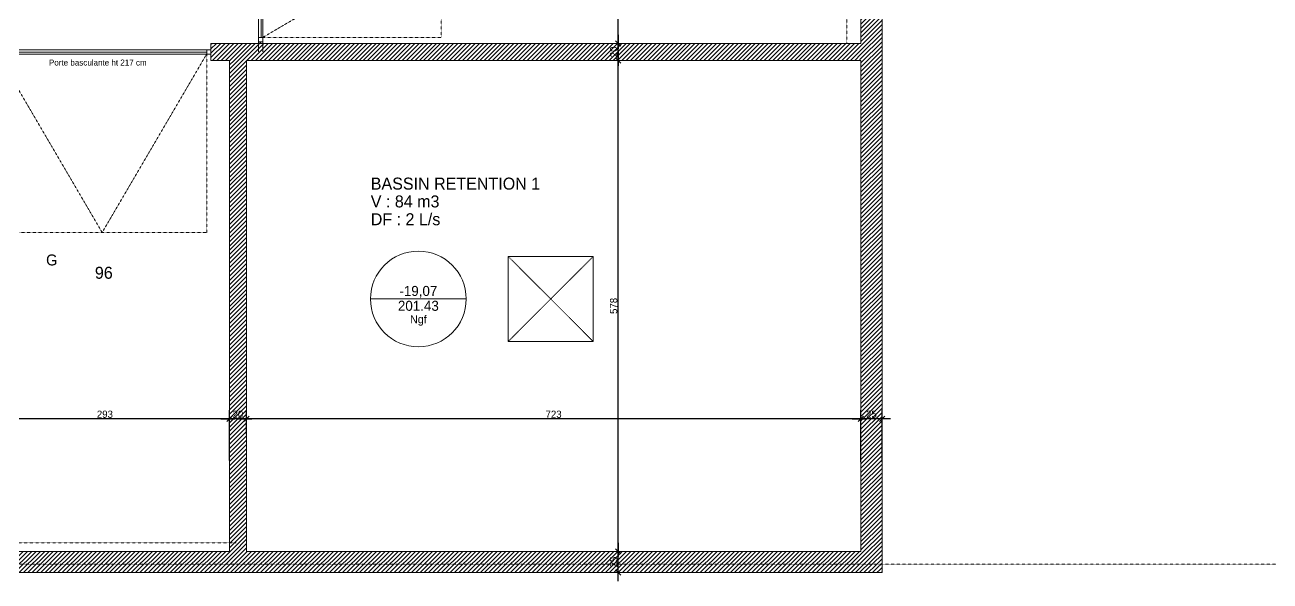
# Model space of a CAD drawing. Header units: centimetres. Extents: x -14085 to 643619, y -47998 to 35592.
# Drawn here: x 8802 to 10267, y 2314 to 2969 of the extents above; entities that cross this region are included whole.
import ezdxf

# ---------------------------------------------------------------- set-up
doc = ezdxf.new("R2010")
doc.units = ezdxf.units.CM
doc.header["$PDMODE"] = 1
doc.header["$PDSIZE"] = -2
for name, pattern in [('ISO-02', [0.75, 0.6, -0.15]), ('Style de ligne -1', [0.41664, 0.20828, -0.20836]), ('VW-01', [0.41656, 0.20828, -0.20828])]:
    doc.linetypes.add(name, pattern=pattern)
doc.layers.get('0').update_dxf_attribs({"lineweight": 18, "true_color": 0x848484})
for name, color, linetype, lineweight in [('B GÈnÈral_Hatch', 7, 'Continuous', 5), ('B Général', 7, 'Continuous', 5), ('C ANNOTATIONS-cotation', 7, 'Continuous', 5), ('C ANNOTATIONS-Niveaux', 7, 'Continuous', 5), ('C ANNOTATIONS-prestations', 7, 'Continuous', 5), ('C ANNOTATIONS-texte', 7, 'Continuous', 5)]:
    doc.layers.add(name, color=color, linetype=linetype, lineweight=lineweight)
for name, color, linetype, lineweight, true_color in [('C ANNOTATIONS-axes', 1, 'ISO-02', 13, 0xff0000), ('C ANNOTATIONS-axes horizontaux', 1, 'VW-01', 13, 0xff0000), ('D SURFACES-shab', 1, 'Continuous', 5, 0xff0000)]:
    doc.layers.add(name, color=color, linetype=linetype, lineweight=lineweight, true_color=true_color)
doc.styles.add('Eurostile', font='')
doc.styles.get('Eurostile').set_extended_font_data('Eurostile')
doc.dimstyles.new('100é', dxfattribs={"dimtxt": 8.470801, "dimasz": 6.232178, "dimexe": 10, "dimexo": 25, "dimgap": 1, "dimtad": 1, "dimdec": 1, "dimtxsty": 'Eurostile', "dimblk": 'VW_SLASH', "dimblk1": 'VW_SLASH', "dimblk2": 'VW_SLASH', "dimcen": 0, "dimdle": 10, "dimazin": 0, "dimtfac": 1, "dimtdec": 1, "dimtix": 1, "dimtmove": 0, "dimatfit": 0, "dimldrblk": 'VW_FILLEDARROW', "dimfxl": 50.8, "dimfxlon": 1, "dimfrac": 2, "dimtolj": 1, "dimarcsym": 0})
pattern_1 = [(45, (0, 0), (2.4253472, -2.6458333), [])]

# ---------------------------------------------------------------- blocks, each defined once
blk = doc.blocks.new('Parking Spaces')
at = {"layer": 'B Général', "color": 7, "linetype": 'Continuous', "lineweight": 5}
for p, q in [((0, 0), (0, 500)), ((295.5, 0), (295.5, 500)), ((295.5, 0), (295.5, 500)), ((591, 0), (591, 500))]:
    blk.add_line(p, q, dxfattribs=at)
at = {"layer": 'B Général', "color": 7, "extrusion": (0, 0, -1), "char_height": 14.118, "attachment_point": 5, "text_direction": (-1, 0, 0), "line_spacing_factor": 0.894142, "style": 'Eurostile'}
for s, insert in [('96', (147.75, 250)), ('97', (443.25, 250))]:
    blk.add_mtext(s, dxfattribs=dict(at, insert=insert))
blk = doc.blocks.new('Porte basculante ht200cm')
at = {"layer": 'B Général', "color": 7, "linetype": 'Style de ligne -1', "lineweight": 5}
for p, q in [((-123, -2.5), (0, -212.5)), ((0, -212.5), (123, -2.5))]:
    blk.add_line(p, q, dxfattribs=at)
at = {"layer": 'B Général', "color": 7, "linetype": 'Continuous', "lineweight": 5, "flags": 128}
for points in [[(-128, 2.5), (128, 2.5), (128, -2.5), (-128, -2.5)], [(-123, 2.5), (123, 2.5), (123, -0.5), (-123, -0.5)]]:
    blk.add_lwpolyline(points, close=True, dxfattribs=at)
at = {"layer": 'B Général', "flags": 128}
for points in [[(-128, 2.5), (-123, 2.5), (-123, -2.5), (-128, -2.5)], [(123, 2.5), (128, 2.5), (128, -2.5), (123, -2.5)]]:
    blk.add_lwpolyline(points, close=True, dxfattribs=at)
at = {"layer": 'B Général', "color": 7, "linetype": 'Style de ligne -1', "lineweight": 5, "flags": 128}
blk.add_lwpolyline([(-123, -2.5), (123, -2.5), (123, -212.5), (-123, -212.5)], close=True, dxfattribs=at)
at = {"layer": 'B Général', "insert": (-66, -238.4), "char_height": 12.9, "attachment_point": 1, "line_spacing_factor": 0.894142, "style": 'Eurostile'}
blk.add_mtext('G', dxfattribs=at)
at = {"layer": 'C ANNOTATIONS-prestations', "insert": (-62.6, -9), "char_height": 7.059, "attachment_point": 1, "line_spacing_factor": 0.894142, "style": 'Eurostile'}
blk.add_mtext('Porte basculante ht 217 cm', dxfattribs=at)
blk = doc.blocks.new('axes 2')
at = {"layer": 'C ANNOTATIONS-axes horizontaux', "color": 5, "true_color": 0x0000ff}
blk.add_line((4705, -2124.828), (245, -2124.828), dxfattribs=at)
blk = doc.blocks.new('VW_SLASH')
at = {"color": 0, "linetype": 'ByBlock', "lineweight": -2}
blk.add_line((1.6, 0), (-1, 0), dxfattribs=at)
at = {"color": 0, "lineweight": 20, "flags": 128}
blk.add_lwpolyline([(0.5, 0.5), (-0.5, -0.5)], dxfattribs=at)
blk = doc.blocks.new('*D229')
at = {"layer": 'C ANNOTATIONS-cotation', "color": 0, "linetype": 'Continuous', "lineweight": -2, "transparency": 16777216}
for p, q in [((8749.7, 2495.4), (8749.7, 2515.5)), ((9036.5, 2505.5), (8755.9, 2505.5)), ((9042.7, 2456.5), (9042.7, 2515.5))]:
    blk.add_line(p, q, dxfattribs=at)
at = {"layer": 'Defpoints', "color": 0, "linetype": 'Continuous', "lineweight": 0, "transparency": 16777216}
for p in [(8749.7, 2505.5), (8749.7, 2470.4), (9042.7, 2431.5)]:
    blk.add_point(p, dxfattribs=at)
at = {"layer": 'C ANNOTATIONS-cotation', "color": 0, "linetype": 'Continuous', "lineweight": -2, "transparency": 16777216, "xscale": 6.232177734375, "yscale": 6.232177734375, "zscale": 6.232177734375, "rotation": 180}
blk.add_blockref('VW_SLASH', (8749.7, 2505.5), dxfattribs=at)
at = {"layer": 'C ANNOTATIONS-cotation', "color": 0, "linetype": 'Continuous', "lineweight": -2, "transparency": 16777216, "xscale": 6.232177734375, "yscale": 6.232177734375, "zscale": 6.232177734375}
blk.add_blockref('VW_SLASH', (9042.7, 2505.5), dxfattribs=at)
at = {"layer": 'C ANNOTATIONS-cotation', "color": 0, "linetype": 'Continuous', "lineweight": 5, "transparency": 16777216, "insert": (8896.2, 2510.8), "char_height": 8.47, "attachment_point": 5, "style": 'Eurostile'}
blk.add_mtext('\\A1;293', dxfattribs=at)
blk = doc.blocks.new('VW_FILLEDARROW')
at = {"linetype": 'Continuous', "lineweight": 0}
blk.add_hatch(color=0, dxfattribs=at).paths.add_polyline_path([(-1.6, 0.43), (0, 0), (-1.6, -0.43)])
at = {"color": 0, "lineweight": 5, "flags": 128}
blk.add_lwpolyline([(-1.6, 0.43), (0, 0), (-1.6, -0.43)], close=True, dxfattribs=at)
blk = doc.blocks.new('*D230')
at = {"layer": 'C ANNOTATIONS-cotation', "color": 0, "linetype": 'Continuous', "lineweight": -2, "transparency": 16777216}
for p, q in [((9042.7, 2456.5), (9042.7, 2515.5)), ((9056.5, 2505.5), (9048.9, 2505.5)), ((9062.7, 2487.3), (9062.7, 2515.5))]:
    blk.add_line(p, q, dxfattribs=at)
at = {"layer": 'Defpoints', "color": 0, "linetype": 'Continuous', "lineweight": 0, "transparency": 16777216}
for p in [(9042.7, 2505.5), (9062.7, 2462.3), (9042.7, 2431.5)]:
    blk.add_point(p, dxfattribs=at)
at = {"layer": 'C ANNOTATIONS-cotation', "color": 0, "linetype": 'Continuous', "lineweight": -2, "transparency": 16777216, "xscale": 6.232177734375, "yscale": 6.232177734375, "zscale": 6.232177734375, "rotation": 180}
blk.add_blockref('VW_SLASH', (9042.7, 2505.5), dxfattribs=at)
at = {"layer": 'C ANNOTATIONS-cotation', "color": 0, "linetype": 'Continuous', "lineweight": -2, "transparency": 16777216, "xscale": 6.232177734375, "yscale": 6.232177734375, "zscale": 6.232177734375}
blk.add_blockref('VW_SLASH', (9062.7, 2505.5), dxfattribs=at)
at = {"layer": 'C ANNOTATIONS-cotation', "color": 0, "linetype": 'Continuous', "lineweight": 5, "transparency": 16777216, "insert": (9052.7, 2510.8), "char_height": 8.47, "attachment_point": 5, "style": 'Eurostile'}
blk.add_mtext('\\A1;20', dxfattribs=at)
blk = doc.blocks.new('*D231')
at = {"layer": 'C ANNOTATIONS-cotation', "color": 0, "linetype": 'Continuous', "lineweight": -2, "transparency": 16777216}
for p, q in [((9062.7, 2487.3), (9062.7, 2515.5)), ((9779.3, 2505.5), (9068.9, 2505.5)), ((9785.5, 2454.7), (9785.5, 2515.5))]:
    blk.add_line(p, q, dxfattribs=at)
at = {"layer": 'Defpoints', "color": 0, "linetype": 'Continuous', "lineweight": 0, "transparency": 16777216}
for p in [(9062.7, 2505.5), (9062.7, 2462.3), (9785.5, 2349.5)]:
    blk.add_point(p, dxfattribs=at)
at = {"layer": 'C ANNOTATIONS-cotation', "color": 0, "linetype": 'Continuous', "lineweight": -2, "transparency": 16777216, "xscale": 6.232177734375, "yscale": 6.232177734375, "zscale": 6.232177734375, "rotation": 180}
blk.add_blockref('VW_SLASH', (9062.7, 2505.5), dxfattribs=at)
at = {"layer": 'C ANNOTATIONS-cotation', "color": 0, "linetype": 'Continuous', "lineweight": -2, "transparency": 16777216, "xscale": 6.232177734375, "yscale": 6.232177734375, "zscale": 6.232177734375}
blk.add_blockref('VW_SLASH', (9785.5, 2505.5), dxfattribs=at)
at = {"layer": 'C ANNOTATIONS-cotation', "color": 0, "linetype": 'Continuous', "lineweight": 5, "transparency": 16777216, "insert": (9424.1, 2510.8), "char_height": 8.47, "attachment_point": 5, "style": 'Eurostile'}
blk.add_mtext('\\A1;723', dxfattribs=at)
blk = doc.blocks.new('*D232')
at = {"layer": 'C ANNOTATIONS-cotation', "color": 0, "linetype": 'Continuous', "lineweight": -2, "transparency": 16777216}
for p, q in [((9785.5, 2454.7), (9785.5, 2515.5)), ((9804.3, 2505.5), (9791.7, 2505.5)), ((9810.5, 2454.7), (9810.5, 2515.5))]:
    blk.add_line(p, q, dxfattribs=at)
at = {"layer": 'Defpoints', "color": 0, "linetype": 'Continuous', "lineweight": 0, "transparency": 16777216}
for p in [(9785.5, 2505.5), (9810.5, 2376), (9785.5, 2349.5)]:
    blk.add_point(p, dxfattribs=at)
at = {"layer": 'C ANNOTATIONS-cotation', "color": 0, "linetype": 'Continuous', "lineweight": -2, "transparency": 16777216, "xscale": 6.232177734375, "yscale": 6.232177734375, "zscale": 6.232177734375, "rotation": 180}
blk.add_blockref('VW_SLASH', (9785.5, 2505.5), dxfattribs=at)
at = {"layer": 'C ANNOTATIONS-cotation', "color": 0, "linetype": 'Continuous', "lineweight": -2, "transparency": 16777216, "xscale": 6.232177734375, "yscale": 6.232177734375, "zscale": 6.232177734375}
blk.add_blockref('VW_SLASH', (9810.5, 2505.5), dxfattribs=at)
at = {"layer": 'C ANNOTATIONS-cotation', "color": 0, "linetype": 'Continuous', "lineweight": 5, "transparency": 16777216, "insert": (9798, 2510.8), "char_height": 8.47, "attachment_point": 5, "style": 'Eurostile'}
blk.add_mtext('\\A1;25', dxfattribs=at)
blk = doc.blocks.new('*D252')
at = {"layer": 'C ANNOTATIONS-cotation', "color": 0, "linetype": 'Continuous', "lineweight": -2, "transparency": 16777216}
blk.add_line((9500, 2953.4), (9500, 3201), dxfattribs=at)
at = {"layer": 'Defpoints', "color": 0, "linetype": 'Continuous', "lineweight": 0, "transparency": 16777216}
for p in [(9500, 3207.2), (9581.9, 3207.2), (9556, 2947.2)]:
    blk.add_point(p, dxfattribs=at)
at = {"layer": 'C ANNOTATIONS-cotation', "color": 0, "linetype": 'Continuous', "lineweight": -2, "transparency": 16777216, "xscale": 6.232177734375, "yscale": 6.232177734375, "zscale": 6.232177734375}
for p, rotation in [((9500, 3207.2), 90), ((9500, 2947.2), 270)]:
    blk.add_blockref('VW_SLASH', p, dxfattribs=dict(at, rotation=rotation))
at = {"layer": 'C ANNOTATIONS-cotation', "color": 0, "linetype": 'Continuous', "lineweight": 5, "transparency": 16777216, "insert": (9494.8, 3077.2), "char_height": 8.47, "attachment_point": 5, "rotation": 90, "style": 'Eurostile'}
blk.add_mtext('\\A1;260', dxfattribs=at)
blk = doc.blocks.new('*D253')
at = {"layer": 'C ANNOTATIONS-cotation', "color": 0, "linetype": 'Continuous', "lineweight": -2, "transparency": 16777216}
blk.add_line((9500, 2933.4), (9500, 2941), dxfattribs=at)
at = {"layer": 'Defpoints', "color": 0, "linetype": 'Continuous', "lineweight": 0, "transparency": 16777216}
for p in [(9500, 2947.2), (9556, 2947.2), (9544.5, 2927.2)]:
    blk.add_point(p, dxfattribs=at)
at = {"layer": 'C ANNOTATIONS-cotation', "color": 0, "linetype": 'Continuous', "lineweight": -2, "transparency": 16777216, "xscale": 6.232177734375, "yscale": 6.232177734375, "zscale": 6.232177734375}
for p, rotation in [((9500, 2947.2), 90), ((9500, 2927.2), 270)]:
    blk.add_blockref('VW_SLASH', p, dxfattribs=dict(at, rotation=rotation))
at = {"layer": 'C ANNOTATIONS-cotation', "color": 0, "linetype": 'Continuous', "lineweight": 5, "transparency": 16777216, "insert": (9494.8, 2937.2), "char_height": 8.47, "attachment_point": 5, "rotation": 90, "style": 'Eurostile'}
blk.add_mtext('\\A1;20', dxfattribs=at)
blk = doc.blocks.new('*D254')
at = {"layer": 'C ANNOTATIONS-cotation', "color": 0, "linetype": 'Continuous', "lineweight": -2, "transparency": 16777216}
blk.add_line((9500, 2355.7), (9500, 2921), dxfattribs=at)
at = {"layer": 'Defpoints', "color": 0, "linetype": 'Continuous', "lineweight": 0, "transparency": 16777216}
for p in [(9500, 2927.2), (9544.5, 2927.2), (9533, 2349.5)]:
    blk.add_point(p, dxfattribs=at)
at = {"layer": 'C ANNOTATIONS-cotation', "color": 0, "linetype": 'Continuous', "lineweight": -2, "transparency": 16777216, "xscale": 6.232177734375, "yscale": 6.232177734375, "zscale": 6.232177734375}
for p, rotation in [((9500, 2927.2), 90), ((9500, 2349.5), 270)]:
    blk.add_blockref('VW_SLASH', p, dxfattribs=dict(at, rotation=rotation))
at = {"layer": 'C ANNOTATIONS-cotation', "color": 0, "linetype": 'Continuous', "lineweight": 5, "transparency": 16777216, "insert": (9494.8, 2638.3), "char_height": 8.47, "attachment_point": 5, "rotation": 90, "style": 'Eurostile'}
blk.add_mtext('\\A1;578', dxfattribs=at)
blk = doc.blocks.new('*D255')
at = {"layer": 'C ANNOTATIONS-cotation', "color": 0, "linetype": 'Continuous', "lineweight": -2, "transparency": 16777216}
blk.add_line((9500, 2330.7), (9500, 2343.3), dxfattribs=at)
at = {"layer": 'Defpoints', "color": 0, "linetype": 'Continuous', "lineweight": 0, "transparency": 16777216}
for p in [(9500, 2349.5), (9533, 2349.5), (9533, 2324.5)]:
    blk.add_point(p, dxfattribs=at)
at = {"layer": 'C ANNOTATIONS-cotation', "color": 0, "linetype": 'Continuous', "lineweight": -2, "transparency": 16777216, "xscale": 6.232177734375, "yscale": 6.232177734375, "zscale": 6.232177734375}
for p, rotation in [((9500, 2349.5), 90), ((9500, 2324.5), 270)]:
    blk.add_blockref('VW_SLASH', p, dxfattribs=dict(at, rotation=rotation))
at = {"layer": 'C ANNOTATIONS-cotation', "color": 0, "linetype": 'Continuous', "lineweight": 5, "transparency": 16777216, "insert": (9494.8, 2337), "char_height": 8.47, "attachment_point": 5, "rotation": 90, "style": 'Eurostile'}
blk.add_mtext('\\A1;25', dxfattribs=at)
blk = doc.blocks.new('Groupe-131-1')
at = {"layer": 'C ANNOTATIONS-Niveaux', "color": 7, "linetype": 'Continuous', "lineweight": 5}
for p, q in [((9208.8, 2646.5), (9321.2, 2646.5)), ((9227.5, 2646.5), (9302.5, 2646.5))]:
    blk.add_line(p, q, dxfattribs=at)
blk.add_circle((9265, 2646.5), 56.3, dxfattribs=at)
at = {"layer": 'C ANNOTATIONS-Niveaux', "color": 7, "attachment_point": 2, "rotation": 0, "line_spacing_factor": 0.894142, "style": 'Eurostile'}
for s, insert, char_height in [('-19,07', (9265, 2661.8), 11.77), ('201.43', (9265, 2644.3), 11.77), ('Ngf', (9265, 2627.3), 9.41)]:
    blk.add_mtext(s, dxfattribs=dict(at, insert=insert, char_height=char_height))

msp = doc.modelspace()

# ---------------------------------------------------------------- hatches: boundary and pattern name
at = {"layer": 'B GÈnÈral_Hatch', "linetype": 'Continuous', "lineweight": 5}
h = msp.add_hatch(dxfattribs=at)
h.set_pattern_fill('50_BETON', style=0, pattern_type=2)
h.set_pattern_definition(pattern_1)
h.paths.add_polyline_path([(9785.48, 2349.49), (9810.48, 2324.49), (9810.48, 3472.19), (9785.48, 3472.19)])
h = msp.add_hatch(dxfattribs=at)
h.set_pattern_fill('50_BETON', style=0, pattern_type=2)
h.set_pattern_definition(pattern_1)
h.paths.add_polyline_path([(9785.48, 2927.19), (9785.48, 2947.19), (9021, 2947.19), (9021, 2927.19)])
h = msp.add_hatch(dxfattribs=at)
h.set_pattern_fill('50_BETON', style=0, pattern_type=2)
h.set_pattern_definition(pattern_1)
h.paths.add_polyline_path([(9076.9, 2937.19), (9081.9, 2937.19), (9081.9, 2949.19), (9076.9, 2949.19)])
h = msp.add_hatch(dxfattribs=at)
h.set_pattern_fill('50_BETON', style=0, pattern_type=2)
h.set_pattern_definition(pattern_1)
h.paths.add_polyline_path([(9062.69, 2927.19), (9042.69, 2927.19), (9042.69, 2349.49), (9062.69, 2349.49)])
h = msp.add_hatch(dxfattribs=at)
h.set_pattern_fill('50_BETON', style=0, pattern_type=2)
h.set_pattern_definition(pattern_1)
h.paths.add_polyline_path([(9810.48, 2324.49), (9785.48, 2349.49), (8451.48, 2349.49), (8426.48, 2324.49)])

# ---------------------------------------------------------------- linework, layer by layer
at = {"layer": 'B Général', "color": 250, "linetype": 'VW-01', "lineweight": 18, "true_color": 0x444444}
for p, q in [((9769, 2947.19), (9769, 3472.19)), ((8450.48, 2359.49), (9050.48, 2359.49))]:
    msp.add_line(p, q, dxfattribs=at)
at = {"layer": 'B Général', "color": 7, "linetype": 'Continuous', "lineweight": 18}
for p, q in [((9810.48, 3472.19), (9810.48, 2324.49)), ((9785.48, 3207.19), (9785.48, 2947.19)), ((9021, 2947.19), (9785.48, 2947.19)), ((9076.9, 2937.19), (9076.9, 2949.19)), ((9081.9, 2937.19), (9081.9, 2949.19)), ((9021, 2927.19), (9042.69, 2927.19)), ((9042.69, 2349.49), (9042.69, 2927.19)), ((9062.69, 2927.19), (9785.48, 2927.19)), ((9062.69, 2349.49), (9062.69, 2927.19)), ((9785.48, 2927.19), (9785.48, 2349.49)), ((8749.69, 2349.49), (9042.69, 2349.49)), ((9062.69, 2349.49), (9785.48, 2349.49)), ((8426.48, 2324.49), (9810.48, 2324.49))]:
    msp.add_line(p, q, dxfattribs=at)
at = {"layer": 'B Général', "color": 7, "linetype": 'Continuous', "lineweight": 5}
for p, q in [((9810.48, 3472.19), (9810.48, 2324.49)), ((9785.48, 3207.19), (9785.48, 2947.19)), ((9021, 2947.19), (9785.48, 2947.19)), ((9021, 2927.19), (9021, 2947.19)), ((9081.9, 2949.19), (9076.9, 2949.19)), ((9076.9, 2937.19), (9076.9, 2949.19)), ((9081.9, 2937.19), (9081.9, 2949.19)), ((9581.91, 2947.19), (9081.91, 2947.19)), ((9021, 2927.19), (9042.69, 2927.19)), ((9042.69, 2349.49), (9042.69, 2927.19)), ((9062.69, 2927.19), (9785.48, 2927.19)), ((9062.69, 2349.49), (9062.69, 2927.19)), ((9785.48, 2927.19), (9785.48, 2349.49)), ((8749.69, 2349.49), (9042.69, 2349.49)), ((9062.69, 2349.49), (9785.48, 2349.49)), ((8426.48, 2324.49), (9810.48, 2324.49))]:
    msp.add_line(p, q, dxfattribs=at)
at = {"layer": 'B Général', "color": 7, "linetype": 'VW-01', "lineweight": 5}
for p, q in [((9370.7, 2596.5), (9470.7, 2696.5)), ((9370.7, 2696.5), (9470.7, 2596.5))]:
    msp.add_line(p, q, dxfattribs=at)
at = {"layer": 'B Général', "color": 7, "linetype": 'Continuous', "lineweight": 5, "flags": 128}
msp.add_lwpolyline([(9370.7, 2696.5), (9470.7, 2696.5), (9470.7, 2596.5), (9370.7, 2596.5)], close=True, dxfattribs=at)
at = {"layer": 'D SURFACES-shab', "flags": 128}
msp.add_lwpolyline([(9062.69, 2927.19), (9785.48, 2927.19), (9785.48, 2349.49), (9062.69, 2349.49)], close=True, dxfattribs=at)

# ---------------------------------------------------------------- block references
at = {"layer": 'B Général', "color": 7, "rotation": 89.99798139353518}
msp.add_blockref('Porte basculante ht200cm', (9079.4, 3077.19), dxfattribs=at)
at = {"layer": 'B Général', "color": 7}
for name, p in [('Porte basculante ht200cm', (8893, 2937.19)), ('Groupe-131-1', (0, 0))]:
    msp.add_blockref(name, p, dxfattribs=at)
at = {"layer": 'B Général', "color": 7, "xscale": -1}
msp.add_blockref('Parking Spaces', (9042.69, 2427.19), dxfattribs=at)
at = {"layer": 'C ANNOTATIONS-axes', "color": 7}
msp.add_blockref('axes 2', (7665.81, 4459.32), dxfattribs=at)

# ---------------------------------------------------------------- texts
at = {"layer": 'C ANNOTATIONS-texte', "color": 7, "char_height": 14.118, "attachment_point": 1, "line_spacing_factor": 0.894142, "style": 'Eurostile'}
for s, insert in [('BASSIN RETENTION 1', (9209, 2789.26)), ('V : 84 m3', (9209, 2768.31)), ('DF : 2 L/s', (9209, 2747.35))]:
    msp.add_mtext(s, dxfattribs=dict(at, insert=insert))

# ---------------------------------------------------------------- dimensions: what is measured, and where the dimension line sits
at = {"layer": 'C ANNOTATIONS-cotation', "color": 7, "linetype": 'Continuous', "lineweight": 5}
for base, p1, p2, picture, middle in [((9500, 3207.19), (9556, 2947.19), (9581.91, 3207.19), '*D252', (9494.76, 3077.19)), ((9500, 2947.19), (9544.45, 2927.19), (9556, 2947.19), '*D253', (9494.76, 2937.19)), ((9500, 2927.19), (9533, 2349.49), (9544.45, 2927.19), '*D254', (9494.76, 2638.34)), ((9500, 2349.49), (9533, 2324.49), (9533, 2349.49), '*D255', (9494.76, 2336.99))]:
    dim = msp.add_linear_dim(base=base, p1=p1, p2=p2, angle=270, dimstyle='100é', override={"dimtxt": 8.470801, "dimdec": 0, "dimpost": '<>', "dimtxsty": 'Eurostile', "dimse1": 1, "dimse2": 1, "dimtmove": 2}, dxfattribs=at)
    dim.commit()
    dim.dimension.update_dxf_attribs({"geometry": picture, "text_midpoint": middle})
for base, p1, p2, picture, middle in [((8749.69, 2505.52), (9042.69, 2431.5), (8749.69, 2470.43), '*D229', (8896.19, 2510.75)), ((9042.69, 2505.52), (9062.69, 2462.29), (9042.69, 2431.5), '*D230', (9052.69, 2510.75)), ((9062.69, 2505.52), (9785.48, 2349.49), (9062.69, 2462.29), '*D231', (9424.09, 2510.75)), ((9785.48, 2505.52), (9810.48, 2376), (9785.48, 2349.49), '*D232', (9797.98, 2510.75))]:
    dim = msp.add_linear_dim(base=base, p1=p1, p2=p2, dimstyle='100é', override={"dimtxt": 8.470801, "dimdec": 0, "dimpost": '<>', "dimtxsty": 'Eurostile', "dimtmove": 2}, dxfattribs=at)
    dim.commit()
    dim.dimension.update_dxf_attribs({"geometry": picture, "text_midpoint": middle})

doc.saveas('drawing.dxf')
